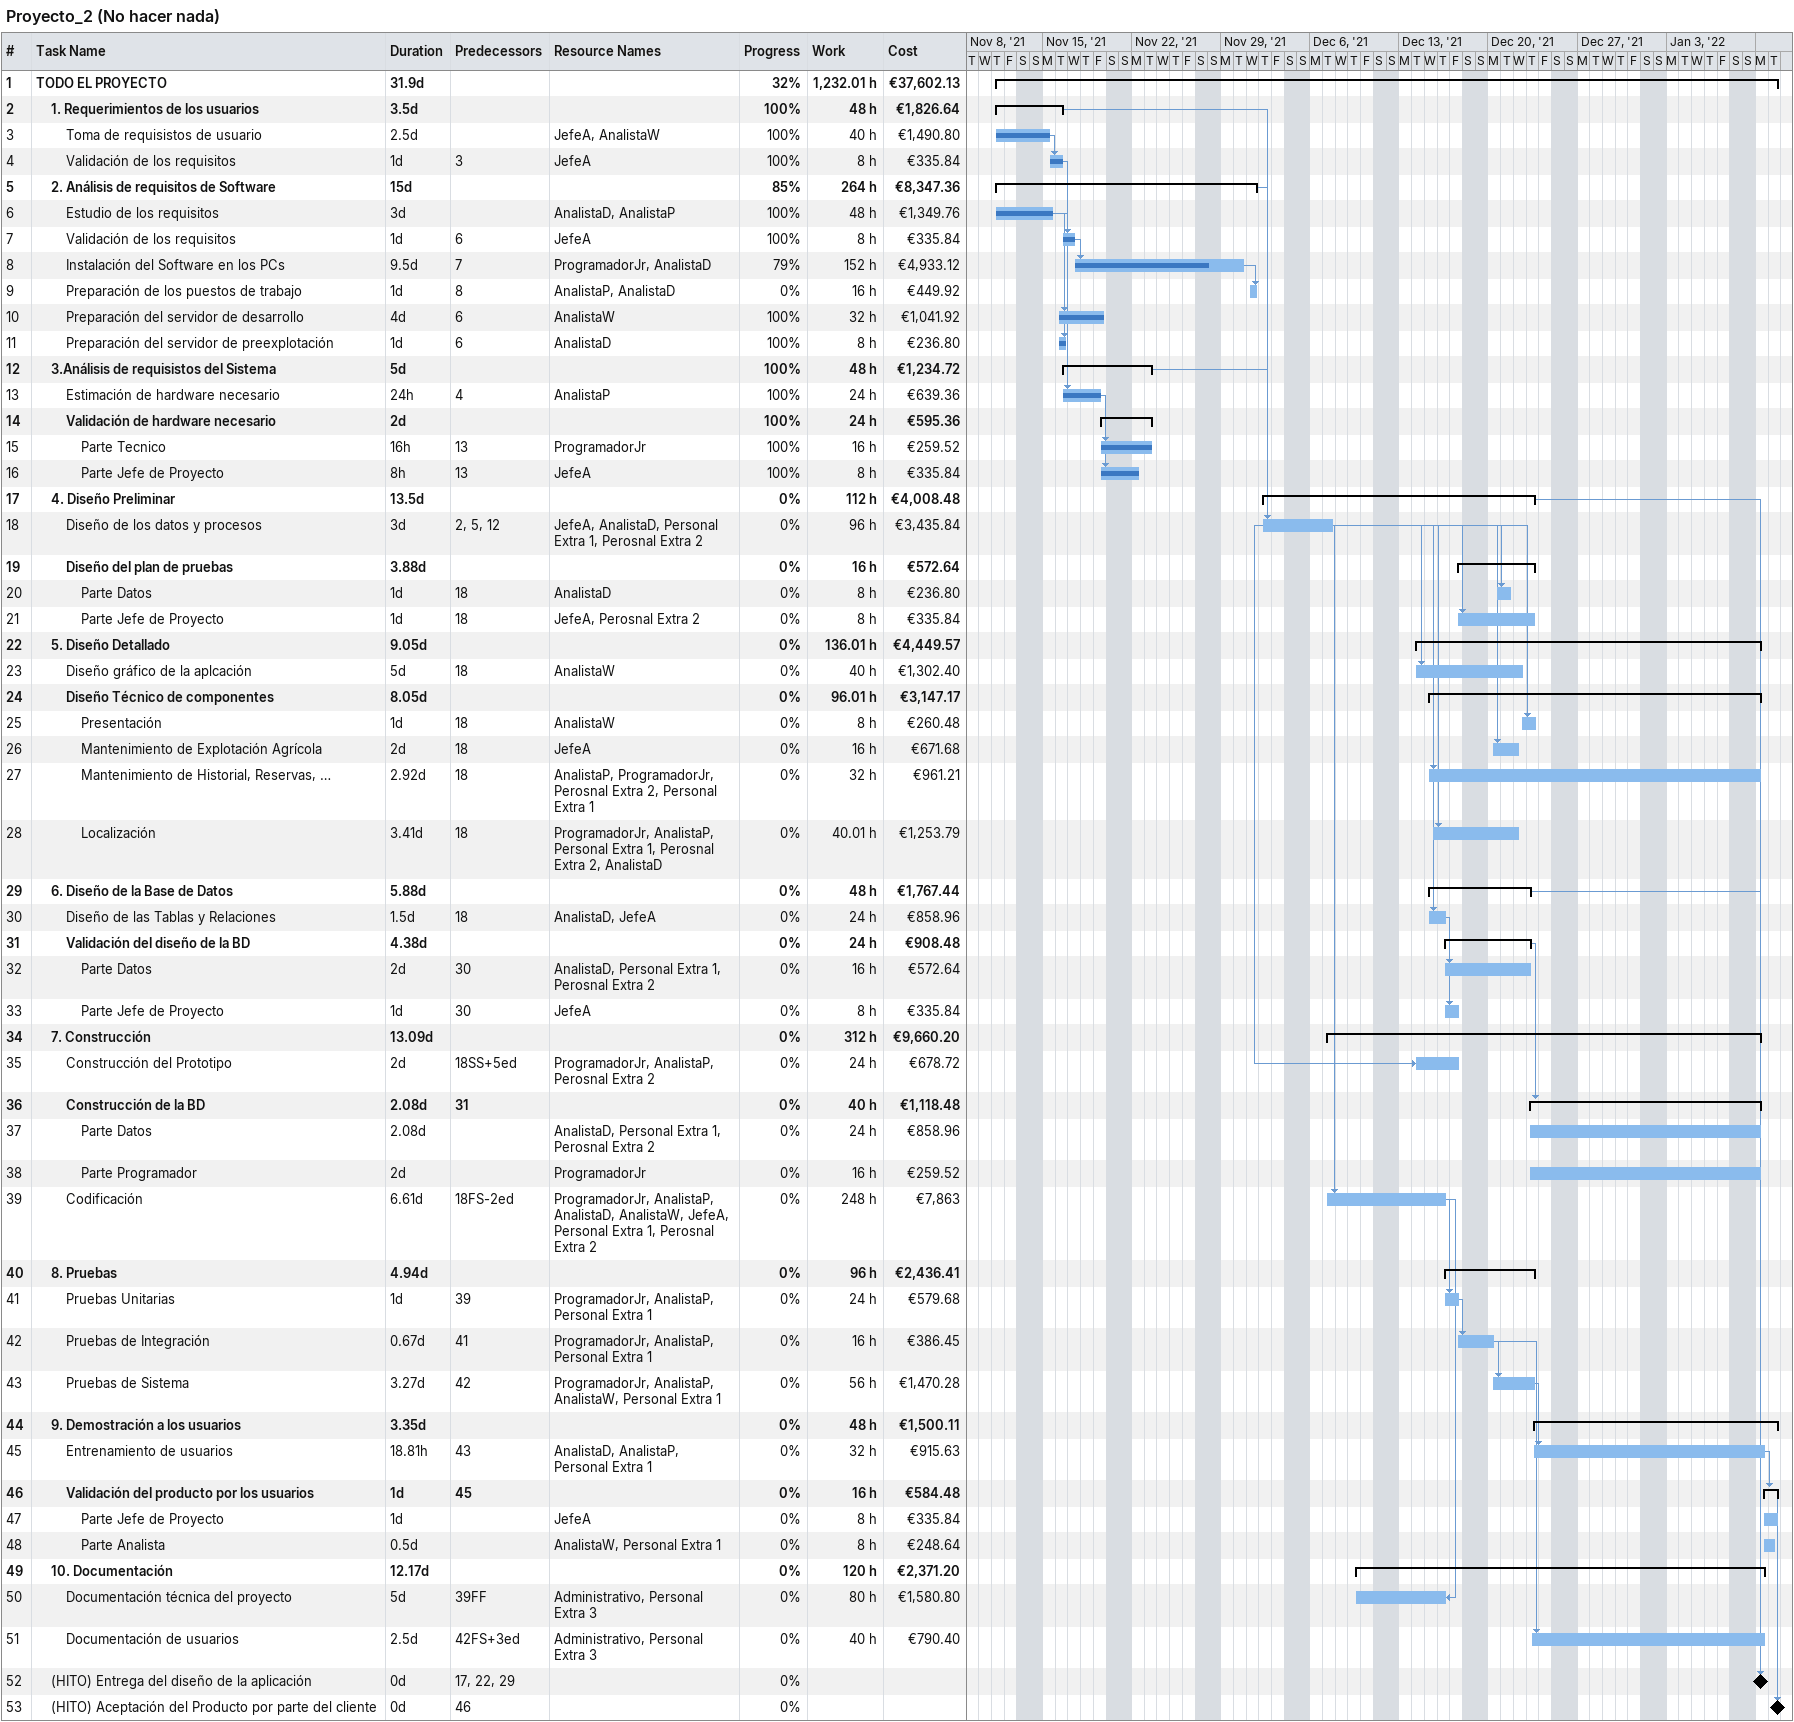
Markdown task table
Proyecto_2 (No hacer nada)

| ID | Level | Task | Duration | Start | Finish | Predecessors | Resources | % complete | Work (h) | Cost (€) |
|---|---|---|---|---|---|---|---|---|---|---|
| 1 | 1 | **TODO EL PROYECTO** | 31.9d | 2021-11-11 | 2022-01-11 |  |  | 32 | 1232.01 | 37602.13 |
| 2 | 2 | **1. Requerimientos de los usuarios** | 3.5d | 2021-11-11 | 2021-11-16 |  |  | 100 | 48 | 1826.64 |
| 3 | 3 | Toma de requisistos de usuario | 2.5d | 2021-11-11 | 2021-11-15 |  | JefeA, AnalistaW | 100 | 40 | 1490.80 |
| 4 | 3 | Validación de los requisitos | 1d | 2021-11-15 | 2021-11-16 | 3 | JefeA | 100 | 8 | 335.84 |
| 5 | 2 | **2. Análisis de requisitos de Software** | 15d | 2021-11-11 | 2021-12-01 |  |  | 85 | 264 | 8347.36 |
| 6 | 3 | Estudio de los requisitos | 3d | 2021-11-11 | 2021-11-15 |  | AnalistaD, AnalistaP | 100 | 48 | 1349.76 |
| 7 | 3 | Validación de los requisitos | 1d | 2021-11-16 | 2021-11-17 | 6 | JefeA | 100 | 8 | 335.84 |
| 8 | 3 | Instalación del Software en los PCs | 9.5d | 2021-11-17 | 2021-11-30 | 7 | ProgramadorJr, AnalistaD | 79 | 152 | 4933.12 |
| 9 | 3 | Preparación de los puestos de trabajo | 1d | 2021-12-01 | 2021-12-01 | 8 | AnalistaP, AnalistaD | 0 | 16 | 449.92 |
| 10 | 3 | Preparación del servidor de desarrollo | 4d | 2021-11-16 | 2021-11-19 | 6 | AnalistaW | 100 | 32 | 1041.92 |
| 11 | 3 | Preparación del servidor de preexplotación | 1d | 2021-11-16 | 2021-11-16 | 6 | AnalistaD | 100 | 8 | 236.80 |
| 12 | 2 | **3.Análisis de requisistos del Sistema** | 5d | 2021-11-16 | 2021-11-23 |  |  | 100 | 48 | 1234.72 |
| 13 | 3 | Estimación de hardware necesario | 24h | 2021-11-16 | 2021-11-19 | 4 | AnalistaP | 100 | 24 | 639.36 |
| 14 | 3 | **Validación de hardware necesario** | 2d | 2021-11-19 | 2021-11-23 |  |  | 100 | 24 | 595.36 |
| 15 | 4 | Parte Tecnico | 16h | 2021-11-19 | 2021-11-23 | 13 | ProgramadorJr | 100 | 16 | 259.52 |
| 16 | 4 | Parte Jefe de Proyecto | 8h | 2021-11-19 | 2021-11-22 | 13 | JefeA | 100 | 8 | 335.84 |
| 17 | 2 | **4. Diseño Preliminar** | 13.5d | 2021-12-02 | 2021-12-23 |  |  | 0 | 112 | 4008.48 |
| 18 | 3 | Diseño de los datos y procesos | 3d | 2021-12-02 | 2021-12-07 | 2, 5, 12 | JefeA, AnalistaD, Personal Extra 1, Perosnal Extra 2 | 0 | 96 | 3435.84 |
| 19 | 3 | **Diseño del plan de pruebas** | 3.88d | 2021-12-17 | 2021-12-23 |  |  | 0 | 16 | 572.64 |
| 20 | 4 | Parte Datos | 1d | 2021-12-20 | 2021-12-21 | 18 | AnalistaD | 0 | 8 | 236.80 |
| 21 | 4 | Parte Jefe de Proyecto | 1d | 2021-12-17 | 2021-12-23 | 18 | JefeA, Perosnal Extra 2 | 0 | 8 | 335.84 |
| 22 | 2 | **5. Diseño Detallado** | 9.05d | 2021-12-14 | 2022-01-10 |  |  | 0 | 136.01 | 4449.57 |
| 23 | 3 | Diseño gráfico de la aplcación | 5d | 2021-12-14 | 2021-12-22 | 18 | AnalistaW | 0 | 40 | 1302.40 |
| 24 | 3 | **Diseño Técnico de componentes** | 8.05d | 2021-12-15 | 2022-01-10 |  |  | 0 | 96.01 | 3147.17 |
| 25 | 4 | Presentación | 1d | 2021-12-22 | 2021-12-23 | 18 | AnalistaW | 0 | 8 | 260.48 |
| 26 | 4 | Mantenimiento de Explotación Agrícola | 2d | 2021-12-20 | 2021-12-22 | 18 | JefeA | 0 | 16 | 671.68 |
| 27 | 4 | Mantenimiento de Historial, Reservas, … | 2.92d | 2021-12-15 | 2022-01-10 | 18 | AnalistaP, ProgramadorJr, Perosnal Extra 2, Personal Extra 1 | 0 | 32 | 961.21 |
| 28 | 4 | Localización | 3.41d | 2021-12-15 | 2021-12-22 | 18 | ProgramadorJr, AnalistaP, Personal Extra 1, Perosnal Extra 2, AnalistaD | 0 | 40.01 | 1253.79 |
| 29 | 2 | **6. Diseño de la Base de Datos** | 5.88d | 2021-12-15 | 2021-12-23 |  |  | 0 | 48 | 1767.44 |
| 30 | 3 | Diseño de las Tablas y Relaciones | 1.5d | 2021-12-15 | 2021-12-16 | 18 | AnalistaD, JefeA | 0 | 24 | 858.96 |
| 31 | 3 | **Validación del diseño de la BD** | 4.38d | 2021-12-16 | 2021-12-23 |  |  | 0 | 24 | 908.48 |
| 32 | 4 | Parte Datos | 2d | 2021-12-16 | 2021-12-23 | 30 | AnalistaD, Personal Extra 1, Perosnal Extra 2 | 0 | 16 | 572.64 |
| 33 | 4 | Parte Jefe de Proyecto | 1d | 2021-12-16 | 2021-12-17 | 30 | JefeA | 0 | 8 | 335.84 |
| 34 | 2 | **7. Construcción** | 13.09d | 2021-12-07 | 2022-01-10 |  |  | 0 | 312 | 9660.20 |
| 35 | 3 | Construcción del Prototipo | 2d | 2021-12-14 | 2021-12-17 | 18SS+5ed | ProgramadorJr, AnalistaP, Perosnal Extra 2 | 0 | 24 | 678.72 |
| 36 | 3 | **Construcción de la BD** | 2.08d | 2021-12-23 | 2022-01-10 | 31 |  | 0 | 40 | 1118.48 |
| 37 | 4 | Parte Datos | 2.08d | 2021-12-23 | 2022-01-10 |  | AnalistaD, Personal Extra 1, Perosnal Extra 2 | 0 | 24 | 858.96 |
| 38 | 4 | Parte Programador | 2d | 2021-12-23 | 2022-01-10 |  | ProgramadorJr | 0 | 16 | 259.52 |
| 39 | 3 | Codificación | 6.61d | 2021-12-07 | 2021-12-16 | 18FS-2ed | ProgramadorJr, AnalistaP, AnalistaD, AnalistaW, JefeA, Personal Extra 1, Perosnal Extra 2 | 0 | 248 | 7863 |
| 40 | 2 | **8. Pruebas** | 4.94d | 2021-12-16 | 2021-12-23 |  |  | 0 | 96 | 2436.41 |
| 41 | 3 | Pruebas Unitarias | 1d | 2021-12-16 | 2021-12-17 | 39 | ProgramadorJr, AnalistaP, Personal Extra 1 | 0 | 24 | 579.68 |
| 42 | 3 | Pruebas de Integración | 0.67d | 2021-12-17 | 2021-12-20 | 41 | ProgramadorJr, AnalistaP, Personal Extra 1 | 0 | 16 | 386.45 |
| 43 | 3 | Pruebas de Sistema | 3.27d | 2021-12-20 | 2021-12-23 | 42 | ProgramadorJr, AnalistaP, AnalistaW, Personal Extra 1 | 0 | 56 | 1470.28 |
| 44 | 2 | **9. Demostración a los usuarios** | 3.35d | 2021-12-23 | 2022-01-11 |  |  | 0 | 48 | 1500.11 |
| 45 | 3 | Entrenamiento de usuarios | 18.81h | 2021-12-23 | 2022-01-10 | 43 | AnalistaD, AnalistaP, Personal Extra 1 | 0 | 32 | 915.63 |
| 46 | 3 | **Validación del producto por los usuarios** | 1d | 2022-01-10 | 2022-01-11 | 45 |  | 0 | 16 | 584.48 |
| 47 | 4 | Parte Jefe de Proyecto | 1d | 2022-01-10 | 2022-01-11 |  | JefeA | 0 | 8 | 335.84 |
| 48 | 4 | Parte Analista | 0.5d | 2022-01-10 | 2022-01-11 |  | AnalistaW, Personal Extra 1 | 0 | 8 | 248.64 |
| 49 | 2 | **10. Documentación** | 12.17d | 2021-12-09 | 2022-01-10 |  |  | 0 | 120 | 2371.20 |
| 50 | 3 | Documentación técnica del proyecto | 5d | 2021-12-09 | 2021-12-16 | 39FF | Administrativo, Personal Extra 3 | 0 | 80 | 1580.80 |
| 51 | 3 | Documentación de usuarios | 2.5d | 2021-12-23 | 2022-01-10 | 42FS+3ed | Administrativo, Personal Extra 3 | 0 | 40 | 790.40 |
| 52 | 2 | (HITO) Entrega del diseño de la aplicación | 0d | 2022-01-10 | 2022-01-10 | 17, 22, 29 |  | 0 |  |  |
| 53 | 2 | (HITO) Aceptación del Producto por parte del cliente | 0d | 2022-01-11 | 2022-01-11 | 46 |  | 0 |  |  |
